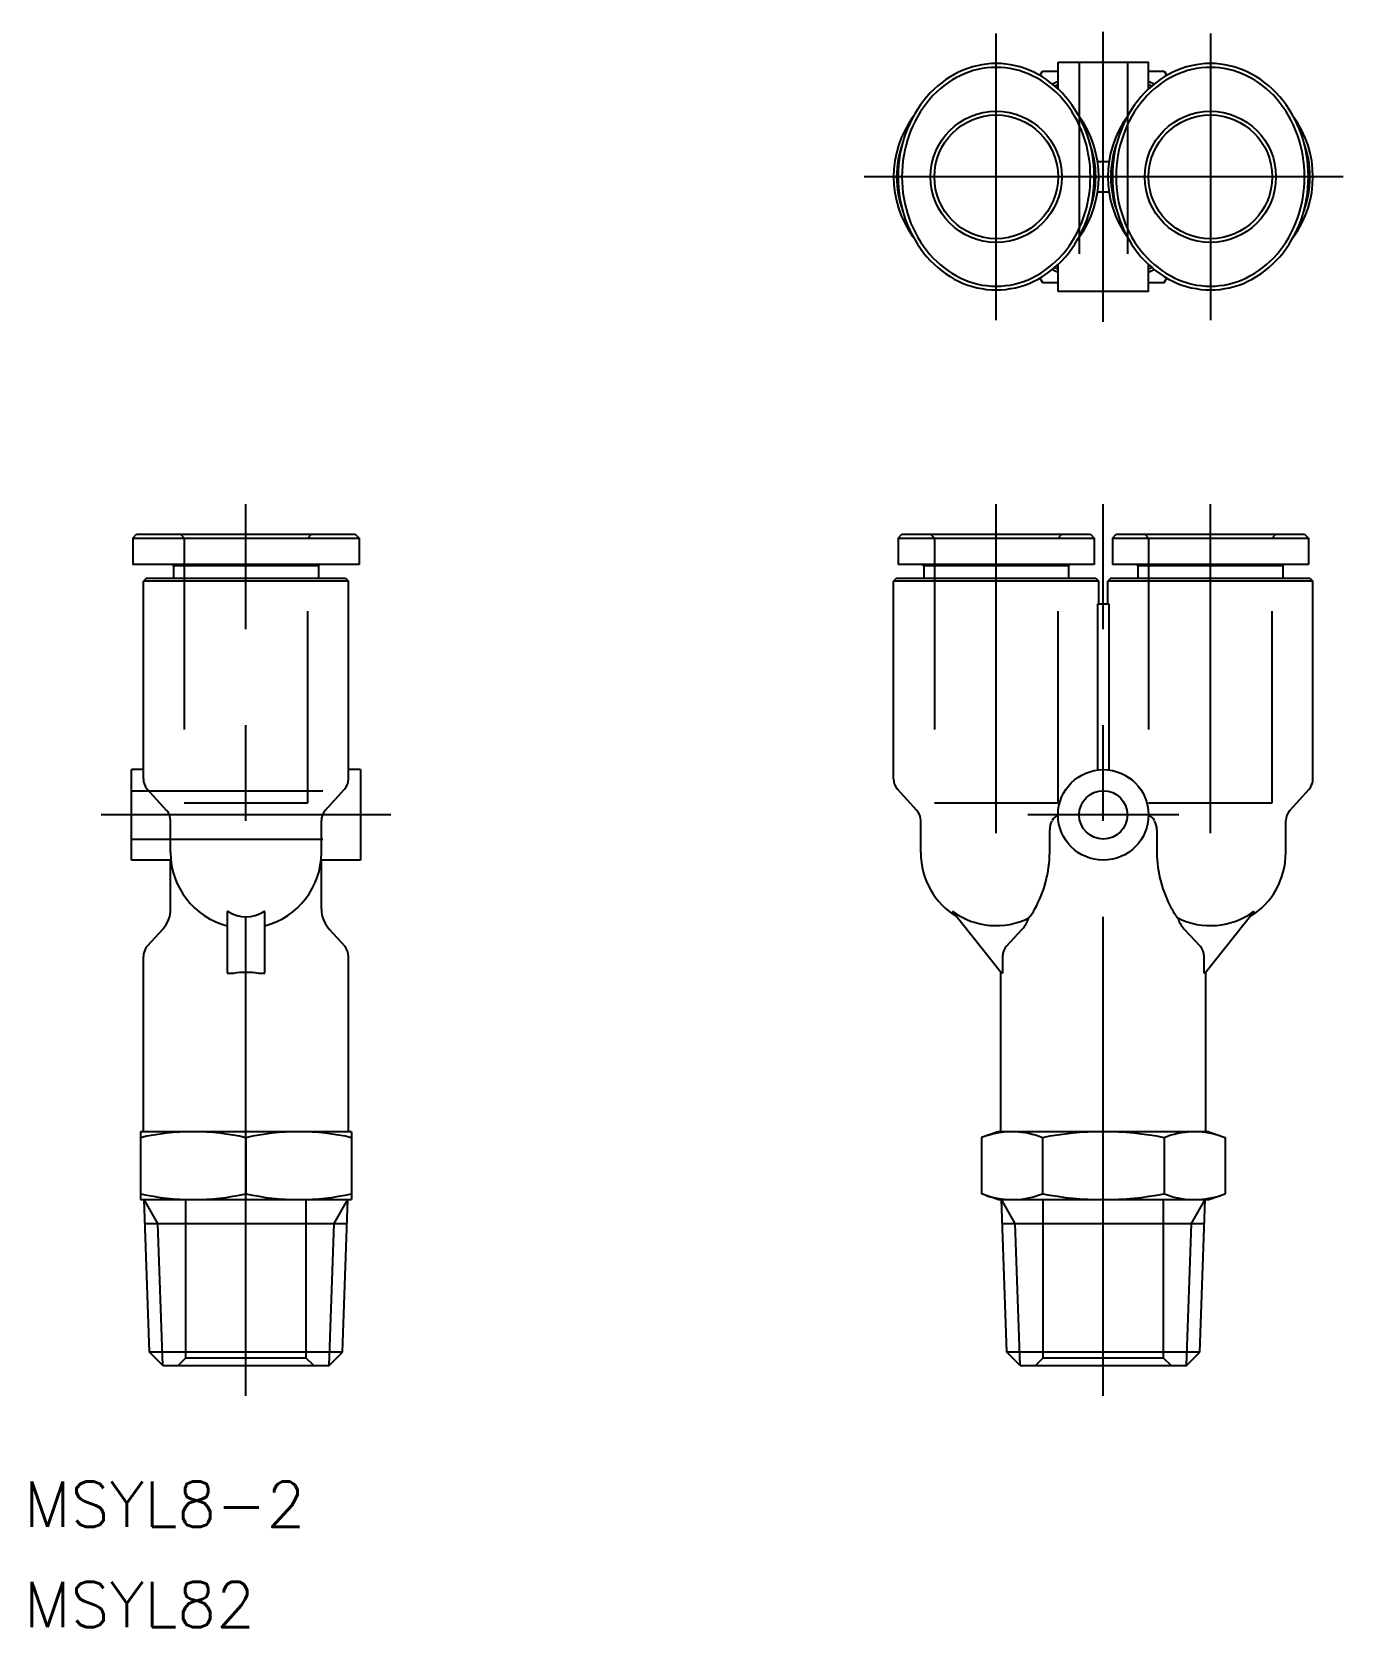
# Model space of a CAD drawing. Extents: x -71 to 16, y -17 to 88.
import ezdxf

# ---------------------------------------------------------------- set-up
doc = ezdxf.new("R2010")
doc.units = 0
doc.linetypes.add('CENTER', pattern=[50.8, 31.75, -6.35, 6.35, -6.35])
doc.linetypes.add('DASHED', pattern=[19.05, 12.7, -6.35])
doc.layers.get('0').update_dxf_attribs({"linetype": 'CONTINUOUS'})
doc.layers.add('CENTER', color=1, linetype='CENTER')
doc.styles.get("Standard").update_dxf_attribs({"font": 'txt.shx', "height": 3, "bigfont": 'bigfont.shx'})

msp = doc.modelspace()

# ---------------------------------------------------------------- linework, layer by layer
at = {"color": 7, "linetype": 'CONTINUOUS'}
for p, q in [((-4.21, 85.51), (-4.04, 85.79)), ((-4.04, 85.79), (-3, 85.79)), ((-3, 86.39), (3, 86.39)), ((-3, 84.61), (-3, 86.39)), ((3, 84.61), (3, 86.39)), ((3, 85.79), (4.04, 85.79)), ((4.04, 85.79), (4.21, 85.51)), ((0.37, 79.79), (-0.37, 79.79)), ((-0.37, 77.79), (0.37, 77.79)), ((-3, 71.19), (-3, 72.97)), ((3, 71.19), (3, 72.97)), ((-4.21, 72.08), (-4.04, 71.79)), ((4.04, 71.79), (4.21, 72.08)), ((-4.04, 71.79), (-3, 71.79)), ((3, 71.19), (-3, 71.19)), ((3, 71.79), (4.04, 71.79)), ((-64.34, 54.85), (-64.09, 55.1)), ((-64.09, 55.1), (-49.59, 55.1)), ((-49.59, 55.1), (-49.34, 54.85)), ((-13.6, 54.85), (-13.35, 55.1)), ((-13.35, 55.1), (-0.85, 55.1)), ((-0.85, 55.1), (-0.6, 54.85)), ((0.6, 54.85), (0.85, 55.1)), ((0.85, 55.1), (13.35, 55.1)), ((13.35, 55.1), (13.6, 54.85)), ((-64.34, 54.85), (-49.34, 54.85)), ((-64.34, 54.85), (-64.34, 53.1)), ((-49.34, 54.85), (-49.34, 53.1)), ((-13.6, 54.85), (-0.6, 54.85)), ((-13.6, 54.85), (-13.6, 53.1)), ((-0.6, 54.85), (-0.6, 53.1)), ((0.6, 54.85), (13.6, 54.85)), ((0.6, 54.85), (0.6, 53.1)), ((13.6, 54.85), (13.6, 53.1)), ((-49.34, 53.1), (-64.34, 53.1)), ((-61.64, 53), (-61.74, 53.1)), ((-52.04, 53), (-61.64, 53)), ((-61.64, 53), (-61.64, 52.2)), ((-52.04, 53), (-51.94, 53.1)), ((-52.04, 53), (-52.04, 52.2)), ((-0.6, 53.1), (-13.6, 53.1)), ((-11.9, 53), (-12, 53.1)), ((-2.3, 53), (-11.9, 53)), ((-11.9, 53), (-11.9, 52.2)), ((-2.3, 53), (-2.2, 53.1)), ((-2.3, 53), (-2.3, 52.2)), ((13.6, 53.1), (0.6, 53.1)), ((2.3, 53), (2.2, 53.1)), ((11.9, 53), (2.3, 53)), ((2.3, 53), (2.3, 52.2)), ((11.9, 53), (12, 53.1)), ((11.9, 53), (11.9, 52.2)), ((-63.44, 52.2), (-63.64, 52)), ((-63.64, 38.88), (-63.64, 52)), ((-50.04, 52), (-63.64, 52)), ((-63.44, 52.2), (-50.24, 52.2)), ((-50.24, 52.2), (-50.04, 52)), ((-50.04, 38.88), (-50.04, 52)), ((-13.7, 52.2), (-13.9, 52)), ((-0.3, 52), (-13.9, 52)), ((-13.9, 38.88), (-13.9, 52)), ((-13.7, 52.2), (-0.5, 52.2)), ((-0.5, 52.2), (-0.3, 52)), ((-0.3, 50.5), (-0.3, 52)), ((0.5, 52.2), (0.3, 52)), ((13.9, 52), (0.3, 52)), ((0.3, 50.5), (0.3, 52)), ((0.5, 52.2), (13.7, 52.2)), ((13.7, 52.2), (13.9, 52)), ((13.9, 38.88), (13.9, 52)), ((-0.37, 39.48), (-0.37, 50.5)), ((-0.37, 50.5), (0.37, 50.5)), ((0.37, 50.5), (0.37, 39.48)), ((-64.44, 33.5), (-64.44, 39.5)), ((-63.64, 39.5), (-64.44, 39.5)), ((-49.24, 39.5), (-50.04, 39.5)), ((-49.24, 39.5), (-49.24, 33.5)), ((-62.1, 36.79), (-63.38, 38.21)), ((-51.58, 36.79), (-50.3, 38.21)), ((-12.36, 36.79), (-13.64, 38.21)), ((12.36, 36.79), (13.64, 38.21)), ((-61.84, 34), (-61.84, 36.12)), ((-51.84, 34), (-51.84, 36.12)), ((-12.1, 34), (-12.1, 36.12)), ((12.1, 34), (12.1, 36.12)), ((-3.55, 34), (-3.55, 35.5)), ((3.55, 35.5), (3.55, 34)), ((-61.84, 33.5), (-64.44, 33.5)), ((-61.84, 33.5), (-61.82, 33.54)), ((-61.84, 30.27), (-61.84, 33.5)), ((-51.86, 33.54), (-51.84, 33.5)), ((-49.24, 33.5), (-51.84, 33.5)), ((-51.84, 30.27), (-51.84, 33.5)), ((-58.09, 30.1), (-58.09, 26)), ((-58.01, 30.1), (-58.09, 30.1)), ((-55.59, 30.1), (-55.66, 30.1)), ((-55.59, 26), (-55.59, 30.1)), ((-6.75, 26), (-10, 30.1)), ((-10, 30.1), (-9.97, 30.1)), ((10, 30.1), (6.75, 26)), ((9.97, 30.1), (10, 30.1)), ((-62.35, 28.93), (-63.38, 27.79)), ((-51.33, 28.93), (-50.29, 27.79)), ((-6.42, 27.79), (-5.37, 28.93)), ((5.37, 28.93), (6.42, 27.79)), ((-63.64, 15.5), (-63.64, 27.12)), ((-50.04, 15.5), (-50.04, 27.12)), ((-6.68, 27.12), (-6.68, 26)), ((6.68, 26), (6.68, 27.12)), ((-58.09, 26), (-57.66, 26)), ((-56.02, 26), (-55.59, 26)), ((-6.8, 15.5), (-6.8, 26.06)), ((-6.68, 26), (-6.75, 26)), ((6.75, 26), (6.68, 26)), ((6.8, 15.5), (6.8, 26.06)), ((-63.84, 15.5), (-63.84, 11)), ((-49.84, 15.5), (-63.84, 15.5)), ((-56.84, 15.11), (-56.84, 11.39)), ((-49.84, 15.5), (-49.84, 11)), ((-7, 15.5), (-8.08, 15.11)), ((-8.08, 15.11), (-8.08, 11.39)), ((7, 15.5), (-7, 15.5)), ((-4.04, 15.11), (-4.04, 11.39)), ((4.04, 15.11), (4.04, 11.39)), ((7, 15.5), (8.08, 15.11)), ((8.08, 15.11), (8.08, 11.39)), ((-63.84, 11), (-49.84, 11)), ((-63.24, 0.89), (-63.59, 11)), ((-50.44, 0.89), (-50.09, 11)), ((-7, 11), (-8.08, 11.39)), ((-7, 11), (7, 11)), ((-6.4, 0.89), (-6.75, 11)), ((6.4, 0.89), (6.75, 11)), ((7, 11), (8.08, 11.39)), ((-63.54, 9.42), (-50.14, 9.42)), ((-6.7, 9.42), (6.7, 9.42)), ((-50.44, 0.89), (-63.24, 0.89)), ((-62.35, 0), (-63.24, 0.89)), ((-62.35, 0), (-51.33, 0)), ((-51.33, 0), (-50.44, 0.89)), ((6.4, 0.89), (-6.4, 0.89)), ((-5.51, 0), (-6.4, 0.89)), ((-5.51, 0), (5.51, 0)), ((5.51, 0), (6.4, 0.89))]:
    msp.add_line(p, q, dxfattribs=at)
at = {"color": 3, "linetype": 'DASHED'}
for p, q in [((-1.6, 86.39), (-1.6, 71.19)), ((1.6, 86.39), (1.6, 71.19)), ((-61.19, 55.1), (-60.94, 54.85)), ((-52.74, 54.85), (-52.49, 55.1)), ((-11.45, 55.1), (-11.2, 54.85)), ((-3, 54.85), (-2.75, 55.1)), ((2.75, 55.1), (3, 54.85)), ((11.2, 54.85), (11.45, 55.1)), ((-60.94, 54.85), (-60.94, 37.3)), ((-52.74, 37.3), (-52.74, 54.85)), ((-11.2, 54.85), (-11.2, 37.3)), ((-3, 37.3), (-3, 54.85)), ((3, 54.85), (3, 37.3)), ((11.2, 37.3), (11.2, 54.85)), ((-64.44, 38.1), (-49.24, 38.1)), ((-60.94, 37.3), (-52.74, 37.3)), ((-11.2, 37.3), (-3, 37.3)), ((3, 37.3), (11.2, 37.3)), ((-64.44, 34.9), (-49.24, 34.9)), ((-60.84, 11), (-60.84, 0.5)), ((-52.84, 0.5), (-52.84, 11)), ((-4, 11), (-4, 0.5)), ((4, 0.5), (4, 11)), ((-60.84, 0.5), (-61.34, 0)), ((-52.84, 0.5), (-60.84, 0.5)), ((-52.34, 0), (-52.84, 0.5)), ((-4, 0.5), (-4.5, 0)), ((4, 0.5), (-4, 0.5)), ((4.5, 0), (4, 0.5))]:
    msp.add_line(p, q, dxfattribs=at)
at = {"color": 3, "linetype": 'CONTINUOUS'}
for p, q in [((-62.68, 9.42), (-63.59, 11)), ((-51, 9.42), (-50.09, 11)), ((-5.84, 9.42), (-6.75, 11)), ((5.84, 9.42), (6.75, 11)), ((-62.35, 0), (-62.68, 9.42)), ((-51.33, 0), (-51, 9.42)), ((-5.51, 0), (-5.84, 9.42)), ((5.51, 0), (5.84, 9.42))]:
    msp.add_line(p, q, dxfattribs=at)
at = {"color": 7, "linetype": 'CONTINUOUS'}
for points in [[(-7.1, 71.29, 0), (-6.78, 71.3, 0), (-6.46, 71.33, 0), (-6.15, 71.38, 0), (-5.83, 71.44, 0), (-5.52, 71.52, 0), (-5.21, 71.62, 0), (-4.91, 71.73, 0), (-4.61, 71.87, 0), (-4.32, 72.01, 0), (-4.04, 72.18, 0), (-3.76, 72.36, 0), (-3.49, 72.56, 0), (-3.23, 72.77, 0), (-2.98, 73, 0), (-2.73, 73.24, 0), (-2.5, 73.49, 0), (-2.28, 73.76, 0), (-2.08, 74.04, 0), (-1.88, 74.33, 0), (-1.7, 74.63, 0), (-1.52, 74.94, 0), (-1.37, 75.26, 0), (-1.22, 75.59, 0), (-1.09, 75.92, 0), (-0.98, 76.27, 0), (-0.88, 76.62, 0), (-0.79, 76.97, 0), (-0.72, 77.33, 0), (-0.67, 77.69, 0), (-0.63, 78.06, 0), (-0.61, 78.43, 0), (-0.6, 78.79, 0), (-0.61, 79.16, 0), (-0.63, 79.53, 0), (-0.67, 79.89, 0), (-0.72, 80.26, 0), (-0.79, 80.62, 0), (-0.88, 80.97, 0), (-0.98, 81.32, 0), (-1.09, 81.66, 0), (-1.22, 82, 0), (-1.37, 82.33, 0), (-1.52, 82.65, 0), (-1.7, 82.96, 0), (-1.88, 83.26, 0), (-2.08, 83.55, 0), (-2.28, 83.83, 0), (-2.5, 84.1, 0), (-2.73, 84.35, 0), (-2.98, 84.59, 0), (-3.23, 84.82, 0), (-3.49, 85.03, 0), (-3.76, 85.23, 0), (-4.04, 85.41, 0), (-4.32, 85.57, 0), (-4.61, 85.72, 0), (-4.91, 85.86, 0), (-5.21, 85.97, 0), (-5.52, 86.07, 0), (-5.83, 86.15, 0), (-6.15, 86.21, 0), (-6.46, 86.26, 0), (-6.78, 86.29, 0), (-7.1, 86.29, 0), (-7.42, 86.29, 0), (-7.74, 86.26, 0), (-8.05, 86.21, 0), (-8.37, 86.15, 0), (-8.68, 86.07, 0), (-8.99, 85.97, 0), (-9.29, 85.86, 0), (-9.59, 85.72, 0), (-9.88, 85.57, 0), (-10.16, 85.41, 0), (-10.44, 85.23, 0), (-10.71, 85.03, 0), (-10.97, 84.82, 0), (-11.22, 84.59, 0), (-11.47, 84.35, 0), (-11.7, 84.1, 0), (-11.92, 83.83, 0), (-12.12, 83.55, 0), (-12.32, 83.26, 0), (-12.5, 82.96, 0), (-12.68, 82.65, 0), (-12.83, 82.33, 0), (-12.98, 82, 0), (-13.11, 81.66, 0), (-13.22, 81.32, 0), (-13.32, 80.97, 0), (-13.41, 80.62, 0), (-13.48, 80.26, 0), (-13.53, 79.89, 0), (-13.57, 79.53, 0), (-13.59, 79.16, 0), (-13.6, 78.79, 0), (-13.59, 78.43, 0), (-13.57, 78.06, 0), (-13.53, 77.69, 0), (-13.48, 77.33, 0), (-13.41, 76.97, 0), (-13.32, 76.62, 0), (-13.22, 76.27, 0), (-13.11, 75.92, 0), (-12.98, 75.59, 0), (-12.83, 75.26, 0), (-12.68, 74.94, 0), (-12.5, 74.63, 0), (-12.32, 74.33, 0), (-12.12, 74.04, 0), (-11.92, 73.76, 0), (-11.7, 73.49, 0), (-11.47, 73.24, 0), (-11.22, 73, 0), (-10.97, 72.77, 0), (-10.71, 72.56, 0), (-10.44, 72.36, 0), (-10.16, 72.18, 0), (-9.88, 72.01, 0), (-9.59, 71.87, 0), (-9.29, 71.73, 0), (-8.99, 71.62, 0), (-8.68, 71.52, 0), (-8.37, 71.44, 0), (-8.05, 71.38, 0), (-7.74, 71.33, 0), (-7.42, 71.3, 0), (-7.1, 71.29, 0)], [(-7.1, 86.04, 0), (-7.41, 86.04, 0), (-7.71, 86.01, 0), (-8.02, 85.97, 0), (-8.32, 85.91, 0), (-8.62, 85.83, 0), (-8.91, 85.73, 0), (-9.21, 85.62, 0), (-9.49, 85.49, 0), (-9.77, 85.35, 0), (-10.05, 85.19, 0), (-10.31, 85.01, 0), (-10.57, 84.82, 0), (-10.82, 84.62, 0), (-11.06, 84.4, 0), (-11.3, 84.17, 0), (-11.52, 83.92, 0), (-11.73, 83.66, 0), (-11.93, 83.39, 0), (-12.12, 83.11, 0), (-12.3, 82.82, 0), (-12.46, 82.52, 0), (-12.61, 82.21, 0), (-12.75, 81.89, 0), (-12.87, 81.57, 0), (-12.98, 81.24, 0), (-13.08, 80.9, 0), (-13.16, 80.56, 0), (-13.23, 80.21, 0), (-13.28, 79.86, 0), (-13.32, 79.51, 0), (-13.34, 79.15, 0), (-13.35, 78.79, 0), (-13.34, 78.44, 0), (-13.32, 78.08, 0), (-13.28, 77.73, 0), (-13.23, 77.38, 0), (-13.16, 77.03, 0), (-13.08, 76.69, 0), (-12.98, 76.35, 0), (-12.87, 76.02, 0), (-12.75, 75.69, 0), (-12.61, 75.38, 0), (-12.46, 75.07, 0), (-12.3, 74.77, 0), (-12.12, 74.48, 0), (-11.93, 74.2, 0), (-11.73, 73.93, 0), (-11.52, 73.67, 0), (-11.3, 73.42, 0), (-11.06, 73.19, 0), (-10.82, 72.97, 0), (-10.57, 72.77, 0), (-10.31, 72.58, 0), (-10.05, 72.4, 0), (-9.77, 72.24, 0), (-9.49, 72.1, 0), (-9.21, 71.97, 0), (-8.91, 71.86, 0), (-8.62, 71.76, 0), (-8.32, 71.68, 0), (-8.02, 71.62, 0), (-7.71, 71.58, 0), (-7.41, 71.55, 0), (-7.1, 71.54, 0), (-6.79, 71.55, 0), (-6.49, 71.58, 0), (-6.18, 71.62, 0), (-5.88, 71.68, 0), (-5.58, 71.76, 0), (-5.29, 71.86, 0), (-4.99, 71.97, 0), (-4.71, 72.1, 0), (-4.43, 72.24, 0), (-4.15, 72.4, 0), (-3.89, 72.58, 0), (-3.63, 72.77, 0), (-3.38, 72.97, 0), (-3.14, 73.19, 0), (-2.9, 73.42, 0), (-2.68, 73.67, 0), (-2.47, 73.93, 0), (-2.27, 74.2, 0), (-2.08, 74.48, 0), (-1.9, 74.77, 0), (-1.74, 75.07, 0), (-1.59, 75.38, 0), (-1.45, 75.69, 0), (-1.33, 76.02, 0), (-1.22, 76.35, 0), (-1.12, 76.69, 0), (-1.04, 77.03, 0), (-0.97, 77.38, 0), (-0.92, 77.73, 0), (-0.88, 78.08, 0), (-0.86, 78.44, 0), (-0.85, 78.79, 0), (-0.86, 79.15, 0), (-0.88, 79.51, 0), (-0.92, 79.86, 0), (-0.97, 80.21, 0), (-1.04, 80.56, 0), (-1.12, 80.9, 0), (-1.22, 81.24, 0), (-1.33, 81.57, 0), (-1.45, 81.89, 0), (-1.59, 82.21, 0), (-1.74, 82.52, 0), (-1.9, 82.82, 0), (-2.08, 83.11, 0), (-2.27, 83.39, 0), (-2.47, 83.66, 0), (-2.68, 83.92, 0), (-2.9, 84.17, 0), (-3.13, 84.4, 0), (-3.38, 84.62, 0), (-3.63, 84.82, 0), (-3.89, 85.01, 0), (-4.15, 85.19, 0), (-4.43, 85.35, 0), (-4.71, 85.49, 0), (-4.99, 85.62, 0), (-5.29, 85.73, 0), (-5.58, 85.83, 0), (-5.88, 85.91, 0), (-6.18, 85.97, 0), (-6.49, 86.01, 0), (-6.79, 86.04, 0), (-7.1, 86.04, 0)], [(7.1, 71.29, 0), (7.42, 71.3, 0), (7.74, 71.33, 0), (8.05, 71.38, 0), (8.37, 71.44, 0), (8.68, 71.52, 0), (8.99, 71.62, 0), (9.29, 71.73, 0), (9.59, 71.87, 0), (9.88, 72.01, 0), (10.16, 72.18, 0), (10.44, 72.36, 0), (10.71, 72.56, 0), (10.97, 72.77, 0), (11.22, 73, 0), (11.46, 73.24, 0), (11.7, 73.49, 0), (11.92, 73.76, 0), (12.12, 74.04, 0), (12.32, 74.33, 0), (12.5, 74.63, 0), (12.68, 74.94, 0), (12.83, 75.26, 0), (12.98, 75.59, 0), (13.11, 75.92, 0), (13.22, 76.27, 0), (13.32, 76.62, 0), (13.41, 76.97, 0), (13.48, 77.33, 0), (13.53, 77.69, 0), (13.57, 78.06, 0), (13.59, 78.43, 0), (13.6, 78.79, 0), (13.59, 79.16, 0), (13.57, 79.53, 0), (13.53, 79.89, 0), (13.48, 80.26, 0), (13.41, 80.62, 0), (13.32, 80.97, 0), (13.22, 81.32, 0), (13.11, 81.66, 0), (12.98, 82, 0), (12.83, 82.33, 0), (12.68, 82.65, 0), (12.5, 82.96, 0), (12.32, 83.26, 0), (12.12, 83.55, 0), (11.92, 83.83, 0), (11.7, 84.1, 0), (11.47, 84.35, 0), (11.22, 84.59, 0), (10.97, 84.82, 0), (10.71, 85.03, 0), (10.44, 85.23, 0), (10.16, 85.41, 0), (9.88, 85.57, 0), (9.59, 85.72, 0), (9.29, 85.86, 0), (8.99, 85.97, 0), (8.68, 86.07, 0), (8.37, 86.15, 0), (8.05, 86.21, 0), (7.74, 86.26, 0), (7.42, 86.29, 0), (7.1, 86.29, 0), (6.78, 86.29, 0), (6.46, 86.26, 0), (6.15, 86.21, 0), (5.83, 86.15, 0), (5.52, 86.07, 0), (5.21, 85.97, 0), (4.91, 85.86, 0), (4.61, 85.72, 0), (4.32, 85.57, 0), (4.04, 85.41, 0), (3.76, 85.23, 0), (3.49, 85.03, 0), (3.23, 84.82, 0), (2.98, 84.59, 0), (2.73, 84.35, 0), (2.5, 84.1, 0), (2.28, 83.83, 0), (2.08, 83.55, 0), (1.88, 83.26, 0), (1.7, 82.96, 0), (1.52, 82.65, 0), (1.37, 82.33, 0), (1.22, 82, 0), (1.09, 81.66, 0), (0.98, 81.32, 0), (0.88, 80.97, 0), (0.79, 80.62, 0), (0.72, 80.26, 0), (0.67, 79.89, 0), (0.63, 79.53, 0), (0.61, 79.16, 0), (0.6, 78.79, 0), (0.61, 78.43, 0), (0.63, 78.06, 0), (0.67, 77.69, 0), (0.72, 77.33, 0), (0.79, 76.97, 0), (0.88, 76.62, 0), (0.98, 76.27, 0), (1.09, 75.92, 0), (1.22, 75.59, 0), (1.37, 75.26, 0), (1.52, 74.94, 0), (1.7, 74.63, 0), (1.88, 74.33, 0), (2.08, 74.04, 0), (2.28, 73.76, 0), (2.5, 73.49, 0), (2.73, 73.24, 0), (2.98, 73, 0), (3.23, 72.77, 0), (3.49, 72.56, 0), (3.76, 72.36, 0), (4.04, 72.18, 0), (4.32, 72.01, 0), (4.61, 71.87, 0), (4.91, 71.73, 0), (5.21, 71.62, 0), (5.52, 71.52, 0), (5.83, 71.44, 0), (6.15, 71.38, 0), (6.46, 71.33, 0), (6.78, 71.3, 0), (7.1, 71.29, 0)], [(7.1, 86.04, 0), (6.79, 86.04, 0), (6.49, 86.01, 0), (6.18, 85.97, 0), (5.88, 85.91, 0), (5.58, 85.83, 0), (5.29, 85.73, 0), (4.99, 85.62, 0), (4.71, 85.49, 0), (4.43, 85.35, 0), (4.15, 85.19, 0), (3.89, 85.01, 0), (3.63, 84.82, 0), (3.38, 84.62, 0), (3.13, 84.4, 0), (2.9, 84.17, 0), (2.68, 83.92, 0), (2.47, 83.66, 0), (2.27, 83.39, 0), (2.08, 83.11, 0), (1.9, 82.82, 0), (1.74, 82.52, 0), (1.59, 82.21, 0), (1.45, 81.89, 0), (1.33, 81.57, 0), (1.22, 81.24, 0), (1.12, 80.9, 0), (1.04, 80.56, 0), (0.97, 80.21, 0), (0.92, 79.86, 0), (0.88, 79.5, 0), (0.86, 79.15, 0), (0.85, 78.79, 0), (0.86, 78.44, 0), (0.88, 78.08, 0), (0.92, 77.73, 0), (0.97, 77.38, 0), (1.04, 77.03, 0), (1.12, 76.69, 0), (1.22, 76.35, 0), (1.33, 76.02, 0), (1.45, 75.69, 0), (1.59, 75.38, 0), (1.74, 75.07, 0), (1.9, 74.77, 0), (2.08, 74.48, 0), (2.27, 74.19, 0), (2.47, 73.93, 0), (2.68, 73.67, 0), (2.9, 73.42, 0), (3.14, 73.19, 0), (3.38, 72.97, 0), (3.63, 72.77, 0), (3.89, 72.58, 0), (4.15, 72.4, 0), (4.43, 72.24, 0), (4.71, 72.1, 0), (4.99, 71.97, 0), (5.29, 71.86, 0), (5.58, 71.76, 0), (5.88, 71.68, 0), (6.18, 71.62, 0), (6.49, 71.58, 0), (6.79, 71.55, 0), (7.1, 71.54, 0), (7.41, 71.55, 0), (7.71, 71.58, 0), (8.02, 71.62, 0), (8.32, 71.68, 0), (8.62, 71.76, 0), (8.91, 71.86, 0), (9.21, 71.97, 0), (9.49, 72.1, 0), (9.77, 72.24, 0), (10.05, 72.4, 0), (10.31, 72.58, 0), (10.57, 72.77, 0), (10.82, 72.97, 0), (11.06, 73.19, 0), (11.3, 73.42, 0), (11.52, 73.67, 0), (11.73, 73.93, 0), (11.93, 74.2, 0), (12.12, 74.48, 0), (12.3, 74.77, 0), (12.46, 75.07, 0), (12.61, 75.38, 0), (12.75, 75.69, 0), (12.87, 76.02, 0), (12.98, 76.35, 0), (13.08, 76.69, 0), (13.16, 77.03, 0), (13.23, 77.38, 0), (13.28, 77.73, 0), (13.32, 78.08, 0), (13.34, 78.44, 0), (13.35, 78.79, 0), (13.34, 79.15, 0), (13.32, 79.51, 0), (13.28, 79.86, 0), (13.23, 80.21, 0), (13.16, 80.56, 0), (13.08, 80.9, 0), (12.98, 81.24, 0), (12.87, 81.57, 0), (12.75, 81.89, 0), (12.61, 82.21, 0), (12.46, 82.52, 0), (12.3, 82.82, 0), (12.12, 83.11, 0), (11.93, 83.39, 0), (11.73, 83.66, 0), (11.52, 83.92, 0), (11.3, 84.17, 0), (11.06, 84.4, 0), (10.82, 84.62, 0), (10.57, 84.82, 0), (10.31, 85.01, 0), (10.05, 85.19, 0), (9.77, 85.35, 0), (9.49, 85.49, 0), (9.21, 85.62, 0), (8.91, 85.73, 0), (8.62, 85.83, 0), (8.32, 85.91, 0), (8.02, 85.97, 0), (7.71, 86.01, 0), (7.41, 86.04, 0), (7.1, 86.04, 0)]]:
    msp.add_polyline3d(points, dxfattribs=at)
for centre, radius in [((-7.1, 78.79), 4.35), ((-7.1, 78.79), 4.1), ((7.1, 78.79), 4.35), ((7.1, 78.79), 4.1), ((0, 36.5), 3), ((0, 36.5), 1.6)]:
    msp.add_circle(centre, radius, dxfattribs=at)
for centre, radius, start, end in [((0, 78.79), 7, 115.3769, 118.7319), ((0, 78.79), 6.8, 116.179, 118.0725), ((0, 78.79), 7, 61.2679, 64.6231), ((0, 78.79), 6.8, 61.9273, 63.821), ((-7.1, 78.79), 6.8, 143.9272, 216.0728), ((-7.1, 78.79), 6.8, 323.9272, 36.0728), ((7.1, 78.79), 6.8, 143.9257, 216.0694), ((7.1, 78.79), 6.8, 323.9288, 36.0726), ((-7.1, 78.79), 6.6, 159.6588, 200.3412), ((-7.1, 78.79), 6.6, 339.6589, 20.3411), ((7.1, 78.79), 6.6, 159.657, 200.3384), ((7.1, 78.79), 6.6, 339.659, 20.3413), ((0, 78.79), 7, 241.2682, 244.6231), ((0, 78.79), 6.8, 241.9275, 243.821), ((0, 78.79), 6.8, 296.179, 298.0725), ((0, 78.79), 7, 295.3769, 298.7318), ((-62.64, 38.88), 1, 180, 221.9872), ((-51.04, 38.88), 1, 318.0128, 0), ((-12.9, 38.88), 1, 180, 221.9872), ((12.9, 38.88), 1, 318.0128, 0), ((-62.84, 36.12), 1, 0, 41.9872), ((-50.84, 36.12), 1, 138.0128, 180), ((-13.1, 36.12), 1, 0, 41.9872), ((-2.22, 35.51), 1.33, 152.8869, 180.3789), ((-2.72, 35.76), 0.769, 111.0292, 152.1022), ((2.72, 35.76), 0.769, 27.8985, 68.9701), ((2.22, 35.51), 1.33, 359.6211, 27.1131), ((13.1, 36.12), 1, 138.0128, 180), ((-56.84, 34), 5, 180, 255.5225), ((-56.84, 34), 5, 284.4775, 0), ((-7.1, 34), 5, 180, 238.5103), ((-11.56, 34.11), 8.01, 331.364, 359.2059), ((11.56, 34.11), 8.01, 180.7941, 208.636), ((7.1, 34), 5, 301.4897, 0), ((-63.84, 30.27), 2, 318.0773, 0), ((-56.84, 31.82), 2.08, 235.5972, 304.4028), ((-49.84, 30.27), 2, 180, 221.9227), ((-7.1, 34), 4.84, 233.6664, 296.539), ((-6.84, 30.29), 2, 317.2791, 341.8626), ((-7.58, 31.89), 3.45, 319.856, 331.9395), ((7.58, 31.89), 3.45, 208.0605, 220.144), ((7.1, 34), 4.84, 243.461, 306.3336), ((6.84, 30.29), 2, 198.1374, 222.7209), ((-62.64, 27.12), 1, 138.0773, 180), ((-51.04, 27.12), 1, 0, 41.9227), ((-5.69, 27.12), 0.99, 137.4545, 179.9341), ((5.69, 27.12), 0.99, 0.0659, 42.5455), ((-56.84, 20.66), 5.4, 81.2356, 98.7644), ((-60.34, -0.24), 15.74, 77.1497, 102.8503), ((-53.34, -0.24), 15.74, 77.1497, 102.8503), ((-6.06, 10.12), 5.38, 67.9259, 107.9259), ((0, -5.42), 20.92, 78.8596, 101.1404), ((6.06, 10.12), 5.38, 72.0741, 112.0741), ((-60.34, 26.74), 15.74, 257.1497, 282.8503), ((-53.34, 26.74), 15.74, 257.1497, 282.8503), ((-6.06, 16.38), 5.38, 252.0741, 292.0741), ((0, 31.92), 20.92, 258.8596, 281.1404), ((6.06, 16.38), 5.38, 247.9259, 287.9259)]:
    msp.add_arc(centre, radius, start, end, dxfattribs=at)
at = {"layer": 'CENTER', "color": 1, "linetype": 'CENTER'}
for p, q in [((-7.1, 69.29), (-7.1, 88.29)), ((0, 69.19), (0, 88.39)), ((7.1, 88.29), (7.1, 69.29)), ((15.9, 78.79), (-15.9, 78.79)), ((-56.84, -2), (-56.84, 57.1)), ((-7.1, 35.3), (-7.1, 57.1)), ((0, -2), (0, 57.1)), ((7.1, 35.3), (7.1, 57.1)), ((-47.24, 36.5), (-66.44, 36.5)), ((5, 36.5), (-5, 36.5))]:
    msp.add_line(p, q, dxfattribs=at)

# ---------------------------------------------------------------- texts
at = {"color": 7, "linetype": 'CONTINUOUS'}
for s, p in [('MSYL8-2', (-71.55, -10.69)), ('MSYL82', (-71.55, -17.33))]:
    msp.add_text(s, height=3, dxfattribs=at).set_placement(p)

doc.saveas('drawing.dxf')
